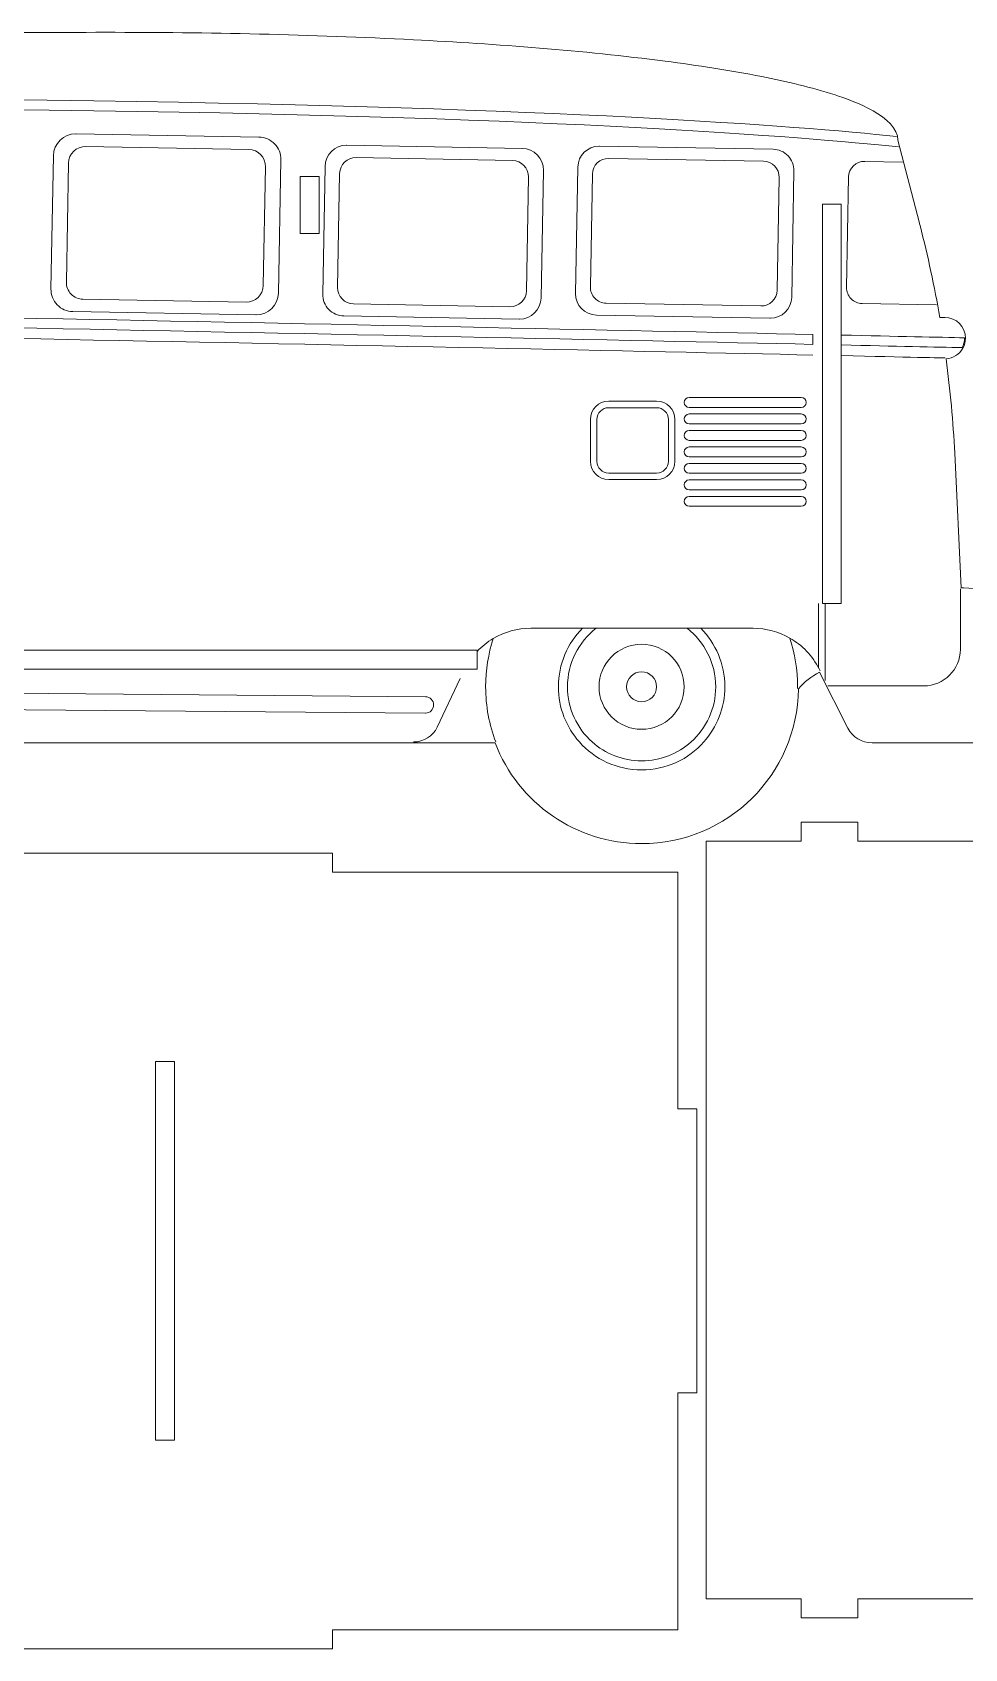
# Model space of a CAD drawing. Header units: millimetres. Extents: x -220 to 220, y -193 to 193.
# Drawn here: x -74.4 to 73.2, y -193.4 to 62.6 of the extents above; entities that cross this region are included whole.
import ezdxf

# ---------------------------------------------------------------- set-up
doc = ezdxf.new("R2010")
doc.units = ezdxf.units.MM
doc.header["$MEASUREMENT"] = 0
doc.layers.add('Camada 1', color=7, linetype='Continuous')

msp = doc.modelspace()

# ---------------------------------------------------------------- linework, layer by layer
at = {"layer": 'Camada 1', "color": 250, "lineweight": 20}
for points, knots in [([(50.2018, -38.6986), (48.9251, -39.3394), (47.7743, -40.246), (46.8574, -41.3408), (46.8574, -41.3408), (46.6843, -54.9259), (35.615, -65.8564), (22.0216, -65.8564), (22.0216, -65.8564), (11.7191, -65.8564), (2.4998, -59.4991), (-1.1775, -49.9123), (-1.1775, -49.9123), (-1.1775, -49.9123), (-126.0096, -49.9123), (-126.0096, -49.9123), (-126.0096, -49.9123), (-129.6868, -59.4992), (-138.906, -65.8564), (-149.2086, -65.8564), (-149.2086, -65.8564), (-159.5107, -65.8564), (-168.7294, -59.4986), (-172.4065, -49.9123), (-172.4065, -49.9123), (-172.4065, -49.9123), (-213.9852, -49.9123), (-213.9852, -49.9123), (-213.9852, -49.9123), (-217.0474, -49.9123), (-219.5304, -47.4299), (-219.5304, -44.3675), (-219.5304, -44.3675), (-219.5304, -44.3675), (-219.5304, -33.0569), (-219.5304, -33.0569), (-219.5304, -33.0569), (-219.5304, -29.0123), (-216.4033, -25.6658), (-212.3871, -25.3682), (-212.3871, -25.3682), (-212.0839, -23.2541), (-211.7412, -21.1456), (-211.3594, -19.0442), (-211.3594, -19.0442), (-211.6431, -17.9354), (-211.786, -16.7888), (-211.786, -15.6445), (-211.786, -15.6445), (-211.786, -12.8753), (-210.8488, -9.463), (-208.8373, -7.4531), (-208.8373, -7.4531), (-208.4364, -5.8748), (-208.0113, -4.3027), (-207.5656, -2.7364), (-207.5656, -2.7364), (-202.7917, 14.0426), (-195.4776, 30.0262), (-185.8954, 44.6047), (-185.8954, 44.6047), (-186.5274, 44.989), (-187.1751, 45.4607), (-187.6455, 46.0256), (-187.6455, 46.0256), (-188.0193, 46.4743), (-188.2941, 47.0026), (-188.2941, 47.5985), (-188.2941, 47.5985), (-188.2941, 51.9506), (-181.6593, 54.3151), (-178.3429, 55.3519), (-178.3429, 55.3519), (-174.5959, 56.5234), (-170.6403, 57.3158), (-166.771, 57.9598), (-166.771, 57.9598), (-161.7028, 58.8032), (-156.5755, 59.3993), (-151.4616, 59.885), (-151.4616, 59.885), (-138.2526, 61.1396), (-124.8876, 61.6955), (-111.6267, 62.0636), (-111.6267, 62.0636), (-95.3775, 62.5145), (-79.1091, 62.6264), (-62.8542, 62.6264), (-62.8542, 62.6264), (-46.596, 62.6264), (-30.3153, 62.2829), (-14.0779, 61.4435), (-14.0779, 61.4435), (-0.7995, 60.757), (12.5693, 59.7655), (25.7585, 58.0574), (25.7585, 58.0574), (30.8783, 57.3943), (36.0025, 56.6173), (41.0675, 55.6138), (41.0675, 55.6138), (44.9441, 54.8458), (48.8792, 53.9413), (52.6367, 52.7084), (52.6367, 52.7084), (55.4453, 51.7871), (62.5615, 49.3108), (62.5859, 45.5299), (62.5859, 45.5299), (62.5859, 45.5299), (66.0046, 32.4074), (66.0046, 32.4074), (66.0046, 32.4074), (66.0046, 32.4074), (66.0268, 32.3221), (66.0268, 32.3221), (66.0268, 32.3221), (66.0268, 32.3221), (66.1073, 32.0108), (66.1073, 32.0108), (66.1073, 32.0108), (67.346, 27.2099), (68.3825, 22.3571), (69.2191, 17.4701), (69.2191, 17.4701), (69.2191, 17.4701), (70.0057, 17.4701), (70.0057, 17.4701), (70.0057, 17.4701), (71.8181, 17.4701), (73.2878, 16.0003), (73.2878, 14.1878), (73.2878, 14.1878), (73.2878, 13.6379), (73.1513, 13.1006), (72.8878, 12.6181), (72.8878, 12.6181), (72.3464, 11.6272), (71.3386, 10.9859), (70.2169, 10.9141), (70.2169, 10.9141), (70.8784, 5.9509), (71.3359, 0.9605), (71.5798, -4.0406), (71.5798, -4.0406), (71.5798, -4.0406), (72.6184, -25.3373), (72.6184, -25.3373), (72.6184, -25.3373), (72.6184, -25.3373), (73.0502, -25.3373), (73.0502, -25.3373), (73.0502, -25.3373), (77.3134, -25.3373), (80.7697, -28.7938), (80.7697, -33.0569), (80.7697, -33.0569), (80.7697, -33.0569), (80.7697, -44.3675), (80.7697, -44.3675), (80.7697, -44.3675), (80.7697, -47.4299), (78.2869, -49.9123), (75.2245, -49.9123), (75.2245, -49.9123), (75.2245, -49.9123), (58.4983, -49.9123), (58.4983, -49.9123), (58.4983, -49.9123), (56.8832, -49.9123), (55.4059, -49.0036), (54.6778, -47.5619), (54.6778, -47.5619), (54.6778, -47.5619), (50.2018, -38.6986), (50.2018, -38.6986)], [0, 0, 0, 0, 0.02222222, 0.02222222, 0.02222222, 0.02222222, 0.04444444, 0.04444444, 0.04444444, 0.04444444, 0.06666667, 0.06666667, 0.06666667, 0.06666667, 0.08888889, 0.08888889, 0.08888889, 0.08888889, 0.11111111, 0.11111111, 0.11111111, 0.11111111, 0.13333333, 0.13333333, 0.13333333, 0.13333333, 0.15555556, 0.15555556, 0.15555556, 0.15555556, 0.17777778, 0.17777778, 0.17777778, 0.17777778, 0.2, 0.2, 0.2, 0.2, 0.22222222, 0.22222222, 0.22222222, 0.22222222, 0.24444444, 0.24444444, 0.24444444, 0.24444444, 0.26666667, 0.26666667, 0.26666667, 0.26666667, 0.28888889, 0.28888889, 0.28888889, 0.28888889, 0.31111111, 0.31111111, 0.31111111, 0.31111111, 0.33333333, 0.33333333, 0.33333333, 0.33333333, 0.35555556, 0.35555556, 0.35555556, 0.35555556, 0.37777778, 0.37777778, 0.37777778, 0.37777778, 0.4, 0.4, 0.4, 0.4, 0.42222222, 0.42222222, 0.42222222, 0.42222222, 0.44444444, 0.44444444, 0.44444444, 0.44444444, 0.46666667, 0.46666667, 0.46666667, 0.46666667, 0.48888889, 0.48888889, 0.48888889, 0.48888889, 0.51111111, 0.51111111, 0.51111111, 0.51111111, 0.53333333, 0.53333333, 0.53333333, 0.53333333, 0.55555556, 0.55555556, 0.55555556, 0.55555556, 0.57777778, 0.57777778, 0.57777778, 0.57777778, 0.6, 0.6, 0.6, 0.6, 0.62222222, 0.62222222, 0.62222222, 0.62222222, 0.64444444, 0.64444444, 0.64444444, 0.64444444, 0.66666667, 0.66666667, 0.66666667, 0.66666667, 0.68888889, 0.68888889, 0.68888889, 0.68888889, 0.71111111, 0.71111111, 0.71111111, 0.71111111, 0.73333333, 0.73333333, 0.73333333, 0.73333333, 0.75555556, 0.75555556, 0.75555556, 0.75555556, 0.77777778, 0.77777778, 0.77777778, 0.77777778, 0.8, 0.8, 0.8, 0.8, 0.82222222, 0.82222222, 0.82222222, 0.82222222, 0.84444444, 0.84444444, 0.84444444, 0.84444444, 0.86666667, 0.86666667, 0.86666667, 0.86666667, 0.88888889, 0.88888889, 0.88888889, 0.88888889, 0.91111111, 0.91111111, 0.91111111, 0.91111111, 0.93333333, 0.93333333, 0.93333333, 0.93333333, 0.95555556, 0.95555556, 0.95555556, 0.95555556, 1, 1, 1, 1]), ([(-29.0484, 30.7759), (-29.0484, 30.7759), (-29.0484, 39.7759), (-29.0484, 39.7759), (-29.0484, 39.7759), (-29.0484, 39.7759), (-32.0484, 39.7759), (-32.0484, 39.7759), (-32.0484, 39.7759), (-32.0484, 39.7759), (-32.0484, 30.7759), (-32.0484, 30.7759), (-32.0484, 30.7759), (-32.0484, 30.7759), (-29.0484, 30.7759), (-29.0484, 30.7759)], [0, 0, 0, 0, 0.2, 0.2, 0.2, 0.2, 0.4, 0.4, 0.4, 0.4, 0.6, 0.6, 0.6, 0.6, 1, 1, 1, 1]), ([(50.6293, 35.4016), (50.6293, 35.4016), (50.6293, -27.8398), (50.6293, -27.8398), (50.6293, -27.8398), (50.6293, -27.8398), (53.6293, -27.8398), (53.6293, -27.8398), (53.6293, -27.8398), (53.6293, -27.8398), (53.6293, 35.4016), (53.6293, 35.4016), (53.6293, 35.4016), (53.6293, 35.4016), (50.6293, 35.4016), (50.6293, 35.4016)], [0, 0, 0, 0, 0.2, 0.2, 0.2, 0.2, 0.4, 0.4, 0.4, 0.4, 0.6, 0.6, 0.6, 0.6, 1, 1, 1, 1]), ([(-4.012, -38.2241), (-4.012, -38.2241), (-4.012, -35.2241), (-4.012, -35.2241), (-4.012, -35.2241), (-4.012, -35.2241), (-139.0122, -35.2241), (-139.0122, -35.2241), (-139.0122, -35.2241), (-139.0122, -35.2241), (-139.0122, -38.2241), (-139.0122, -38.2241), (-139.0122, -38.2241), (-139.0122, -38.2241), (-4.012, -38.2241), (-4.012, -38.2241)], [0, 0, 0, 0, 0.2, 0.2, 0.2, 0.2, 0.4, 0.4, 0.4, 0.4, 0.6, 0.6, 0.6, 0.6, 1, 1, 1, 1]), ([(122.2525, -65.4627), (122.2525, -65.4627), (56.2525, -65.4627), (56.2525, -65.4627), (56.2525, -65.4627), (56.2525, -65.4627), (56.2525, -62.4627), (56.2525, -62.4627), (56.2525, -62.4627), (56.2525, -62.4627), (47.2525, -62.4627), (47.2525, -62.4627), (47.2525, -62.4627), (47.2525, -62.4627), (47.2525, -65.4627), (47.2525, -65.4627), (47.2525, -65.4627), (47.2525, -65.4627), (32.2525, -65.4627), (32.2525, -65.4627), (32.2525, -65.4627), (32.2525, -65.4627), (32.2525, -185.4627), (32.2525, -185.4627), (32.2525, -185.4627), (32.2525, -185.4627), (47.2525, -185.4627), (47.2525, -185.4627), (47.2525, -185.4627), (47.2525, -185.4627), (47.2525, -188.4627), (47.2525, -188.4627), (47.2525, -188.4627), (47.2525, -188.4627), (56.2525, -188.4627), (56.2525, -188.4627), (56.2525, -188.4627), (56.2525, -188.4627), (56.2525, -185.4627), (56.2525, -185.4627), (56.2525, -185.4627), (56.2525, -185.4627), (122.2525, -185.4627), (122.2525, -185.4627), (122.2525, -185.4627), (122.2525, -185.4627), (122.2525, -155.4627), (122.2525, -155.4627), (122.2525, -155.4627), (122.2525, -155.4627), (125.2525, -155.4628), (125.2525, -155.4628), (125.2525, -155.4628), (125.2525, -155.4628), (125.2525, -95.4628), (125.2525, -95.4628), (125.2525, -95.4628), (125.2525, -95.4628), (122.2525, -95.4627), (122.2525, -95.4627), (122.2525, -95.4627), (122.2525, -95.4627), (122.2525, -65.4627), (122.2525, -65.4627)], [0, 0, 0, 0, 0.05882353, 0.05882353, 0.05882353, 0.05882353, 0.11764706, 0.11764706, 0.11764706, 0.11764706, 0.17647059, 0.17647059, 0.17647059, 0.17647059, 0.23529412, 0.23529412, 0.23529412, 0.23529412, 0.29411765, 0.29411765, 0.29411765, 0.29411765, 0.35294118, 0.35294118, 0.35294118, 0.35294118, 0.41176471, 0.41176471, 0.41176471, 0.41176471, 0.47058824, 0.47058824, 0.47058824, 0.47058824, 0.52941176, 0.52941176, 0.52941176, 0.52941176, 0.58823529, 0.58823529, 0.58823529, 0.58823529, 0.64705882, 0.64705882, 0.64705882, 0.64705882, 0.70588235, 0.70588235, 0.70588235, 0.70588235, 0.76470588, 0.76470588, 0.76470588, 0.76470588, 0.82352941, 0.82352941, 0.82352941, 0.82352941, 0.88235294, 0.88235294, 0.88235294, 0.88235294, 1, 1, 1, 1]), ([(-26.8889, -67.3564), (-26.8889, -67.3564), (-161.889, -67.3565), (-161.889, -67.3565), (-161.889, -67.3565), (-161.889, -67.3565), (-161.889, -70.3565), (-161.889, -70.3565), (-161.889, -70.3565), (-161.889, -70.3565), (-216.5304, -70.3565), (-216.5304, -70.3565), (-216.5304, -70.3565), (-216.5304, -70.3565), (-216.5304, -107.8565), (-216.5304, -107.8565), (-216.5304, -107.8565), (-216.5304, -107.8565), (-219.5304, -107.8565), (-219.5304, -107.8565), (-219.5304, -107.8565), (-219.5304, -107.8565), (-219.5304, -152.8565), (-219.5304, -152.8565), (-219.5304, -152.8565), (-219.5304, -152.8565), (-216.5304, -152.8565), (-216.5304, -152.8565), (-216.5304, -152.8565), (-216.5304, -152.8565), (-216.5304, -190.3565), (-216.5304, -190.3565), (-216.5304, -190.3565), (-216.5304, -190.3565), (-161.889, -190.3565), (-161.889, -190.3565), (-161.889, -190.3565), (-161.889, -190.3565), (-161.889, -193.3565), (-161.889, -193.3565), (-161.889, -193.3565), (-161.889, -193.3565), (-26.8889, -193.3564), (-26.8889, -193.3564), (-26.8889, -193.3564), (-26.8889, -193.3564), (-26.8889, -190.3564), (-26.8889, -190.3564), (-26.8889, -190.3564), (-26.8889, -190.3564), (27.7525, -190.3564), (27.7525, -190.3564), (27.7525, -190.3564), (27.7525, -190.3564), (27.7525, -152.8564), (27.7525, -152.8564), (27.7525, -152.8564), (27.7525, -152.8564), (30.7525, -152.8564), (30.7525, -152.8564), (30.7525, -152.8564), (30.7525, -152.8564), (30.7525, -107.8564), (30.7525, -107.8564), (30.7525, -107.8564), (30.7525, -107.8564), (27.7525, -107.8564), (27.7525, -107.8564), (27.7525, -107.8564), (27.7525, -107.8564), (27.7525, -70.3564), (27.7525, -70.3564), (27.7525, -70.3564), (27.7525, -70.3564), (-26.8889, -70.3564), (-26.8889, -70.3564), (-26.8889, -70.3564), (-26.8889, -70.3564), (-26.8889, -67.3564), (-26.8889, -67.3564)], [0, 0, 0, 0, 0.04761905, 0.04761905, 0.04761905, 0.04761905, 0.0952381, 0.0952381, 0.0952381, 0.0952381, 0.14285714, 0.14285714, 0.14285714, 0.14285714, 0.19047619, 0.19047619, 0.19047619, 0.19047619, 0.23809524, 0.23809524, 0.23809524, 0.23809524, 0.28571429, 0.28571429, 0.28571429, 0.28571429, 0.33333333, 0.33333333, 0.33333333, 0.33333333, 0.38095238, 0.38095238, 0.38095238, 0.38095238, 0.42857143, 0.42857143, 0.42857143, 0.42857143, 0.47619048, 0.47619048, 0.47619048, 0.47619048, 0.52380952, 0.52380952, 0.52380952, 0.52380952, 0.57142857, 0.57142857, 0.57142857, 0.57142857, 0.61904762, 0.61904762, 0.61904762, 0.61904762, 0.66666667, 0.66666667, 0.66666667, 0.66666667, 0.71428571, 0.71428571, 0.71428571, 0.71428571, 0.76190476, 0.76190476, 0.76190476, 0.76190476, 0.80952381, 0.80952381, 0.80952381, 0.80952381, 0.85714286, 0.85714286, 0.85714286, 0.85714286, 0.9047619, 0.9047619, 0.9047619, 0.9047619, 1, 1, 1, 1]), ([(-54.9251, -160.3564), (-54.9251, -160.3564), (-54.9251, -100.3564), (-54.9251, -100.3564), (-54.9251, -100.3564), (-54.9251, -100.3564), (-51.9251, -100.3564), (-51.9251, -100.3564), (-51.9251, -100.3564), (-51.9251, -100.3564), (-51.9251, -160.3564), (-51.9251, -160.3564), (-51.9251, -160.3564), (-51.9251, -160.3564), (-54.9251, -160.3564), (-54.9251, -160.3564)], [0, 0, 0, 0, 0.2, 0.2, 0.2, 0.2, 0.4, 0.4, 0.4, 0.4, 0.6, 0.6, 0.6, 0.6, 1, 1, 1, 1])]:
    msp.add_open_spline(points, degree=3, knots=knots, dxfattribs=at)
at = {"layer": 'Camada 1', "color": 242, "lineweight": 9}
for points, knots in [([(62.3662, 46.1447), (46.406, 47.8126), (8.822, 50.6857), (-64.6696, 51.7747), (-64.6696, 51.7747), (-145.0312, 52.9631), (-176.736, 48.442), (-187.5303, 46.1215)], [0, 0, 0, 0, 0.33333333, 0.33333333, 0.33333333, 0.33333333, 1, 1, 1, 1]), ([(-185.9287, 44.8073), (-174.0825, 47.1284), (-141.5584, 51.3496), (-64.693, 50.2085), (-64.693, 50.2085), (9.5899, 49.1083), (47.1214, 46.1215), (62.7065, 44.4713)], [0, 0, 0, 0, 0.33333333, 0.33333333, 0.33333333, 0.33333333, 1, 1, 1, 1]), ([(-38.9986, 17.8655), (-38.9986, 17.8655), (-39.064, 17.866), (-39.064, 17.866), (-39.064, 17.866), (-39.064, 17.866), (-68.0154, 18.3932), (-68.0154, 18.3932), (-68.0154, 18.3932), (-68.9584, 18.4106), (-69.8389, 18.7939), (-70.4941, 19.4729), (-70.4941, 19.4729), (-71.1487, 20.152), (-71.4999, 21.0457), (-71.4832, 21.9893), (-71.4832, 21.9893), (-71.4832, 21.9893), (-71.0988, 43.0871), (-71.0988, 43.0871), (-71.0988, 43.0871), (-71.064, 44.9989), (-69.4801, 46.555), (-67.5684, 46.555), (-67.5684, 46.555), (-67.5684, 46.555), (-67.5031, 46.5544), (-67.5031, 46.5544), (-67.5031, 46.5544), (-67.5031, 46.5544), (-38.5516, 46.0273), (-38.5516, 46.0273), (-38.5516, 46.0273), (-37.6086, 46.0099), (-36.7281, 45.6265), (-36.073, 44.9474), (-36.073, 44.9474), (-35.4184, 44.2684), (-35.0671, 43.3747), (-35.0841, 42.431), (-35.0841, 42.431), (-35.0841, 42.431), (-35.4684, 21.3332), (-35.4684, 21.3332), (-35.4684, 21.3332), (-35.503, 19.4215), (-37.0869, 17.8655), (-38.9986, 17.8655)], [0, 0, 0, 0, 0.07692308, 0.07692308, 0.07692308, 0.07692308, 0.15384615, 0.15384615, 0.15384615, 0.15384615, 0.23076923, 0.23076923, 0.23076923, 0.23076923, 0.30769231, 0.30769231, 0.30769231, 0.30769231, 0.38461538, 0.38461538, 0.38461538, 0.38461538, 0.46153846, 0.46153846, 0.46153846, 0.46153846, 0.53846154, 0.53846154, 0.53846154, 0.53846154, 0.61538462, 0.61538462, 0.61538462, 0.61538462, 0.69230769, 0.69230769, 0.69230769, 0.69230769, 0.76923077, 0.76923077, 0.76923077, 0.76923077, 0.84615385, 0.84615385, 0.84615385, 0.84615385, 1, 1, 1, 1]), ([(-37.8669, 22.5227), (-37.894, 21.0406), (-39.1171, 19.8614), (-40.599, 19.8884), (-40.599, 19.8884), (-40.599, 19.8884), (-66.4086, 20.3576), (-66.4086, 20.3576), (-66.4086, 20.3576), (-67.1203, 20.3707), (-67.7971, 20.6654), (-68.2912, 21.1777), (-68.2912, 21.1777), (-68.7858, 21.6901), (-69.0561, 22.3778), (-69.0427, 23.0896), (-69.0427, 23.0896), (-69.0427, 23.0896), (-68.7006, 41.8979), (-68.7006, 41.8979), (-68.7006, 41.8979), (-68.6734, 43.3798), (-67.4506, 44.5589), (-65.9686, 44.5319), (-65.9686, 44.5319), (-65.9686, 44.5319), (-40.159, 44.0626), (-40.159, 44.0626), (-40.159, 44.0626), (-38.6772, 44.0354), (-37.4979, 42.8123), (-37.525, 41.3303), (-37.525, 41.3303), (-37.525, 41.3303), (-37.8669, 22.5227), (-37.8669, 22.5227)], [0, 0, 0, 0, 0.1, 0.1, 0.1, 0.1, 0.2, 0.2, 0.2, 0.2, 0.3, 0.3, 0.3, 0.3, 0.4, 0.4, 0.4, 0.4, 0.5, 0.5, 0.5, 0.5, 0.6, 0.6, 0.6, 0.6, 0.7, 0.7, 0.7, 0.7, 0.8, 0.8, 0.8, 0.8, 1, 1, 1, 1]), ([(2.6963, 17.1988), (2.6963, 17.1988), (2.633, 17.1992), (2.633, 17.1992), (2.633, 17.1992), (2.633, 17.1992), (-25.1214, 17.704), (-25.1214, 17.704), (-25.1214, 17.704), (-26.0313, 17.7202), (-26.8807, 18.0904), (-27.5124, 18.7459), (-27.5124, 18.7459), (-28.1347, 19.3913), (-28.4824, 20.2759), (-28.4667, 21.1732), (-28.4667, 21.1732), (-28.4667, 21.1732), (-28.0986, 41.3998), (-28.0986, 41.3998), (-28.0986, 41.3998), (-28.065, 43.2442), (-26.5371, 44.7451), (-24.6925, 44.7451), (-24.6925, 44.7451), (-24.6925, 44.7451), (-24.6294, 44.7446), (-24.6294, 44.7446), (-24.6294, 44.7446), (-24.6294, 44.7446), (3.1256, 44.2394), (3.1256, 44.2394), (3.1256, 44.2394), (5.0042, 44.2052), (6.5045, 42.6487), (6.4703, 40.7701), (6.4703, 40.7701), (6.4703, 40.7701), (6.1024, 20.5441), (6.1024, 20.5441), (6.1024, 20.5441), (6.0686, 18.6995), (4.5409, 17.1988), (2.6963, 17.1988)], [0, 0, 0, 0, 0.08333333, 0.08333333, 0.08333333, 0.08333333, 0.16666667, 0.16666667, 0.16666667, 0.16666667, 0.25, 0.25, 0.25, 0.25, 0.33333333, 0.33333333, 0.33333333, 0.33333333, 0.41666667, 0.41666667, 0.41666667, 0.41666667, 0.5, 0.5, 0.5, 0.5, 0.58333333, 0.58333333, 0.58333333, 0.58333333, 0.66666667, 0.66666667, 0.66666667, 0.66666667, 0.75, 0.75, 0.75, 0.75, 0.83333333, 0.83333333, 0.83333333, 0.83333333, 1, 1, 1, 1]), ([(42.3995, 17.3393), (42.3995, 17.3393), (42.3373, 17.3399), (42.3373, 17.3399), (42.3373, 17.3399), (42.3373, 17.3399), (14.8765, 17.8396), (14.8765, 17.8396), (14.8765, 17.8396), (13.0153, 17.8733), (11.5282, 19.4153), (11.5619, 21.2777), (11.5619, 21.2777), (11.5619, 21.2777), (11.9258, 41.2891), (11.9258, 41.2891), (11.9258, 41.2891), (11.959, 43.1173), (13.4731, 44.6042), (15.3019, 44.6042), (15.3019, 44.6042), (15.3019, 44.6042), (15.364, 44.6038), (15.364, 44.6038), (15.364, 44.6038), (15.364, 44.6038), (42.8246, 44.1047), (42.8246, 44.1047), (42.8246, 44.1047), (43.7264, 44.0884), (44.5682, 43.7219), (45.1943, 43.0724), (45.1943, 43.0724), (45.8204, 42.4225), (46.1561, 41.5679), (46.1399, 40.6661), (46.1399, 40.6661), (46.1399, 40.6661), (45.7754, 20.6546), (45.7754, 20.6546), (45.7754, 20.6546), (45.7423, 18.8266), (44.2282, 17.3393), (42.3995, 17.3393)], [0, 0, 0, 0, 0.08333333, 0.08333333, 0.08333333, 0.08333333, 0.16666667, 0.16666667, 0.16666667, 0.16666667, 0.25, 0.25, 0.25, 0.25, 0.33333333, 0.33333333, 0.33333333, 0.33333333, 0.41666667, 0.41666667, 0.41666667, 0.41666667, 0.5, 0.5, 0.5, 0.5, 0.58333333, 0.58333333, 0.58333333, 0.58333333, 0.66666667, 0.66666667, 0.66666667, 0.66666667, 0.75, 0.75, 0.75, 0.75, 0.83333333, 0.83333333, 0.83333333, 0.83333333, 1, 1, 1, 1]), ([(3.7811, 21.6845), (3.7552, 20.2642), (2.5826, 19.1335), (1.1623, 19.1594), (1.1623, 19.1594), (1.1623, 19.1594), (-23.5806, 19.6091), (-23.5806, 19.6091), (-23.5806, 19.6091), (-25.0009, 19.6351), (-26.1318, 20.8078), (-26.1058, 22.228), (-26.1058, 22.228), (-26.1058, 22.228), (-25.7779, 40.2589), (-25.7779, 40.2589), (-25.7779, 40.2589), (-25.752, 41.6791), (-24.5793, 42.8099), (-23.1591, 42.7838), (-23.1591, 42.7838), (-23.1591, 42.7838), (1.5839, 42.3337), (1.5839, 42.3337), (1.5839, 42.3337), (3.0043, 42.3076), (4.135, 41.1352), (4.1089, 39.7148), (4.1089, 39.7148), (4.1089, 39.7148), (3.7811, 21.6845), (3.7811, 21.6845)], [0, 0, 0, 0, 0.11111111, 0.11111111, 0.11111111, 0.11111111, 0.22222222, 0.22222222, 0.22222222, 0.22222222, 0.33333333, 0.33333333, 0.33333333, 0.33333333, 0.44444444, 0.44444444, 0.44444444, 0.44444444, 0.55555556, 0.55555556, 0.55555556, 0.55555556, 0.66666667, 0.66666667, 0.66666667, 0.66666667, 0.77777778, 0.77777778, 0.77777778, 0.77777778, 1, 1, 1, 1]), ([(43.4737, 21.7834), (43.4482, 20.3779), (42.2878, 19.2593), (40.8823, 19.2848), (40.8823, 19.2848), (40.8823, 19.2848), (16.402, 19.7299), (16.402, 19.7299), (16.402, 19.7299), (15.727, 19.7422), (15.0847, 20.0221), (14.6161, 20.5084), (14.6161, 20.5084), (14.1476, 20.9942), (13.8911, 21.6463), (13.9034, 22.3213), (13.9034, 22.3213), (13.9034, 22.3213), (14.228, 40.1609), (14.228, 40.1609), (14.228, 40.1609), (14.2535, 41.5664), (15.4141, 42.685), (16.8196, 42.6595), (16.8196, 42.6595), (16.8196, 42.6595), (41.2993, 42.2138), (41.2993, 42.2138), (41.2993, 42.2138), (42.7048, 42.1883), (43.8235, 41.0281), (43.798, 39.6226), (43.798, 39.6226), (43.798, 39.6226), (43.4737, 21.7834), (43.4737, 21.7834)], [0, 0, 0, 0, 0.1, 0.1, 0.1, 0.1, 0.2, 0.2, 0.2, 0.2, 0.3, 0.3, 0.3, 0.3, 0.4, 0.4, 0.4, 0.4, 0.5, 0.5, 0.5, 0.5, 0.6, 0.6, 0.6, 0.6, 0.7, 0.7, 0.7, 0.7, 0.8, 0.8, 0.8, 0.8, 1, 1, 1, 1]), ([(63.3296, 42.0803), (63.3296, 42.0803), (57.3337, 42.1894), (57.3337, 42.1894), (57.3337, 42.1894), (55.9532, 42.2144), (54.8138, 41.1158), (54.7888, 39.7352), (54.7888, 39.7352), (54.7888, 39.7352), (54.4697, 22.2131), (54.4697, 22.2131), (54.4697, 22.2131), (54.458, 21.5504), (54.7093, 20.9096), (55.1696, 20.4325), (55.1696, 20.4325), (55.63, 19.9552), (56.2612, 19.6804), (56.9239, 19.6681), (56.9239, 19.6681), (56.9239, 19.6681), (68.7056, 19.4542), (68.7056, 19.4542)], [0, 0, 0, 0, 0.14285714, 0.14285714, 0.14285714, 0.14285714, 0.28571429, 0.28571429, 0.28571429, 0.28571429, 0.42857143, 0.42857143, 0.42857143, 0.42857143, 0.57142857, 0.57142857, 0.57142857, 0.57142857, 0.71428571, 0.71428571, 0.71428571, 0.71428571, 1, 1, 1, 1]), ([(-204.5041, 6.4703), (-204.9141, 5.2886), (-205.3075, 4.1008), (-205.6909, 2.9099), (-205.6909, 2.9099), (-199.3359, 10.0793), (-189.8667, 17.3456), (-174.6754, 17.3456), (-174.6754, 17.3456), (-144.834, 17.3456), (-9.9513, 14.4902), (49.1293, 13.2073), (49.1293, 13.2073), (49.1293, 13.2073), (49.1293, 14.7739), (49.1293, 14.7739), (49.1293, 14.7739), (-9.9735, 16.057), (-144.8259, 18.9116), (-174.6754, 18.9116), (-174.6754, 18.9116), (-188.7186, 18.9116), (-198.0108, 12.98), (-204.5041, 6.4703)], [0, 0, 0, 0, 0.14285714, 0.14285714, 0.14285714, 0.14285714, 0.28571429, 0.28571429, 0.28571429, 0.28571429, 0.42857143, 0.42857143, 0.42857143, 0.42857143, 0.57142857, 0.57142857, 0.57142857, 0.57142857, 0.71428571, 0.71428571, 0.71428571, 0.71428571, 1, 1, 1, 1]), ([(53.6293, 13.1095), (62.1704, 12.9235), (68.7856, 12.7777), (72.7559, 12.6899), (72.7559, 12.6899), (72.9991, 13.1351), (73.1377, 13.6448), (73.1377, 14.1878), (73.1377, 14.1878), (73.1377, 14.2082), (73.1353, 14.228), (73.1348, 14.2484), (73.1348, 14.2484), (69.2033, 14.3353), (62.4407, 14.4842), (53.6293, 14.6761), (53.6293, 14.6761), (53.6293, 14.6761), (53.6293, 13.1095), (53.6293, 13.1095)], [0, 0, 0, 0, 0.16666667, 0.16666667, 0.16666667, 0.16666667, 0.33333333, 0.33333333, 0.33333333, 0.33333333, 0.5, 0.5, 0.5, 0.5, 0.66666667, 0.66666667, 0.66666667, 0.66666667, 1, 1, 1, 1]), ([(24.3992, -8.2168), (24.3992, -8.2168), (16.8058, -8.2168), (16.8058, -8.2168), (16.8058, -8.2168), (15.205, -8.2168), (13.9028, -6.9146), (13.9028, -5.3138), (13.9028, -5.3138), (13.9028, -5.3138), (13.9028, 1.3228), (13.9028, 1.3228), (13.9028, 1.3228), (13.9028, 2.9236), (15.205, 4.2256), (16.8058, 4.2256), (16.8058, 4.2256), (16.8058, 4.2256), (24.3992, 4.2256), (24.3992, 4.2256), (24.3992, 4.2256), (26, 4.2256), (27.3022, 2.9236), (27.3022, 1.3228), (27.3022, 1.3228), (27.3022, 1.3228), (27.3022, -5.3138), (27.3022, -5.3138), (27.3022, -5.3138), (27.3022, -6.9146), (26, -8.2168), (24.3992, -8.2168)], [0, 0, 0, 0, 0.11111111, 0.11111111, 0.11111111, 0.11111111, 0.22222222, 0.22222222, 0.22222222, 0.22222222, 0.33333333, 0.33333333, 0.33333333, 0.33333333, 0.44444444, 0.44444444, 0.44444444, 0.44444444, 0.55555556, 0.55555556, 0.55555556, 0.55555556, 0.66666667, 0.66666667, 0.66666667, 0.66666667, 0.77777778, 0.77777778, 0.77777778, 0.77777778, 1, 1, 1, 1]), ([(16.8058, 3.1816), (16.8058, 3.1816), (16.8058, 3.1816), (16.8058, 3.1816), (16.8058, 3.1816), (15.781, 3.1816), (14.947, 2.3474), (14.947, 1.3228), (14.947, 1.3228), (14.947, 1.3228), (14.947, -5.3138), (14.947, -5.3138), (14.947, -5.3138), (14.947, -6.3385), (15.781, -7.1726), (16.8058, -7.1726), (16.8058, -7.1726), (16.8058, -7.1726), (24.3992, -7.1726), (24.3992, -7.1726), (24.3992, -7.1726), (25.424, -7.1726), (26.258, -6.3385), (26.258, -5.3138), (26.258, -5.3138), (26.258, -5.3138), (26.258, 1.3228), (26.258, 1.3228), (26.258, 1.3228), (26.258, 2.3474), (25.424, 3.1816), (24.3992, 3.1816), (24.3992, 3.1816), (24.3992, 3.1816), (16.8058, 3.1816), (16.8058, 3.1816)], [0, 0, 0, 0, 0.1, 0.1, 0.1, 0.1, 0.2, 0.2, 0.2, 0.2, 0.3, 0.3, 0.3, 0.3, 0.4, 0.4, 0.4, 0.4, 0.5, 0.5, 0.5, 0.5, 0.6, 0.6, 0.6, 0.6, 0.7, 0.7, 0.7, 0.7, 0.8, 0.8, 0.8, 0.8, 1, 1, 1, 1]), ([(47.2967, 3.2249), (47.2967, 3.2249), (29.5474, 3.2249), (29.5474, 3.2249), (29.5474, 3.2249), (29.1151, 3.2249), (28.7642, 3.5756), (28.7642, 4.0079), (28.7642, 4.0079), (28.7642, 4.4404), (29.1151, 4.7911), (29.5474, 4.7911), (29.5474, 4.7911), (29.5474, 4.7911), (47.2967, 4.7911), (47.2967, 4.7911), (47.2967, 4.7911), (47.729, 4.7911), (48.0797, 4.4404), (48.0797, 4.0079), (48.0797, 4.0079), (48.0797, 3.5756), (47.729, 3.2249), (47.2967, 3.2249)], [0, 0, 0, 0, 0.14285714, 0.14285714, 0.14285714, 0.14285714, 0.28571429, 0.28571429, 0.28571429, 0.28571429, 0.42857143, 0.42857143, 0.42857143, 0.42857143, 0.57142857, 0.57142857, 0.57142857, 0.57142857, 0.71428571, 0.71428571, 0.71428571, 0.71428571, 1, 1, 1, 1]), ([(47.2967, 0.6148), (47.2967, 0.6148), (29.5474, 0.6148), (29.5474, 0.6148), (29.5474, 0.6148), (29.1151, 0.6148), (28.7642, 0.9655), (28.7642, 1.3978), (28.7642, 1.3978), (28.7642, 1.8301), (29.1151, 2.1808), (29.5474, 2.1808), (29.5474, 2.1808), (29.5474, 2.1808), (47.2967, 2.1808), (47.2967, 2.1808), (47.2967, 2.1808), (47.729, 2.1808), (48.0797, 1.8301), (48.0797, 1.3978), (48.0797, 1.3978), (48.0797, 0.9655), (47.729, 0.6148), (47.2967, 0.6148)], [0, 0, 0, 0, 0.14285714, 0.14285714, 0.14285714, 0.14285714, 0.28571429, 0.28571429, 0.28571429, 0.28571429, 0.42857143, 0.42857143, 0.42857143, 0.42857143, 0.57142857, 0.57142857, 0.57142857, 0.57142857, 0.71428571, 0.71428571, 0.71428571, 0.71428571, 1, 1, 1, 1]), ([(47.2967, -1.9955), (47.2967, -1.9955), (29.5474, -1.9955), (29.5474, -1.9955), (29.5474, -1.9955), (29.1151, -1.9955), (28.7642, -1.6448), (28.7642, -1.2125), (28.7642, -1.2125), (28.7642, -0.7801), (29.1151, -0.4294), (29.5474, -0.4294), (29.5474, -0.4294), (29.5474, -0.4294), (47.2967, -0.4294), (47.2967, -0.4294), (47.2967, -0.4294), (47.729, -0.4294), (48.0797, -0.7801), (48.0797, -1.2125), (48.0797, -1.2125), (48.0797, -1.6448), (47.729, -1.9955), (47.2967, -1.9955)], [0, 0, 0, 0, 0.14285714, 0.14285714, 0.14285714, 0.14285714, 0.28571429, 0.28571429, 0.28571429, 0.28571429, 0.42857143, 0.42857143, 0.42857143, 0.42857143, 0.57142857, 0.57142857, 0.57142857, 0.57142857, 0.71428571, 0.71428571, 0.71428571, 0.71428571, 1, 1, 1, 1]), ([(47.2967, -4.6057), (47.2967, -4.6057), (29.5474, -4.6057), (29.5474, -4.6057), (29.5474, -4.6057), (29.1151, -4.6057), (28.7642, -4.255), (28.7642, -3.8225), (28.7642, -3.8225), (28.7642, -3.3904), (29.1151, -3.0397), (29.5474, -3.0397), (29.5474, -3.0397), (29.5474, -3.0397), (47.2967, -3.0397), (47.2967, -3.0397), (47.2967, -3.0397), (47.729, -3.0397), (48.0797, -3.3904), (48.0797, -3.8225), (48.0797, -3.8225), (48.0797, -4.255), (47.729, -4.6057), (47.2967, -4.6057)], [0, 0, 0, 0, 0.14285714, 0.14285714, 0.14285714, 0.14285714, 0.28571429, 0.28571429, 0.28571429, 0.28571429, 0.42857143, 0.42857143, 0.42857143, 0.42857143, 0.57142857, 0.57142857, 0.57142857, 0.57142857, 0.71428571, 0.71428571, 0.71428571, 0.71428571, 1, 1, 1, 1]), ([(47.2967, -7.216), (47.2967, -7.216), (29.5474, -7.216), (29.5474, -7.216), (29.5474, -7.216), (29.1151, -7.216), (28.7642, -6.8651), (28.7642, -6.4328), (28.7642, -6.4328), (28.7642, -6.0005), (29.1151, -5.6498), (29.5474, -5.6498), (29.5474, -5.6498), (29.5474, -5.6498), (47.2967, -5.6498), (47.2967, -5.6498), (47.2967, -5.6498), (47.729, -5.6498), (48.0797, -6.0005), (48.0797, -6.4328), (48.0797, -6.4328), (48.0797, -6.8651), (47.729, -7.216), (47.2967, -7.216)], [0, 0, 0, 0, 0.14285714, 0.14285714, 0.14285714, 0.14285714, 0.28571429, 0.28571429, 0.28571429, 0.28571429, 0.42857143, 0.42857143, 0.42857143, 0.42857143, 0.57142857, 0.57142857, 0.57142857, 0.57142857, 0.71428571, 0.71428571, 0.71428571, 0.71428571, 1, 1, 1, 1]), ([(47.2967, -9.8261), (47.2967, -9.8261), (29.5474, -9.8261), (29.5474, -9.8261), (29.5474, -9.8261), (29.1151, -9.8261), (28.7642, -9.4754), (28.7642, -9.043), (28.7642, -9.043), (28.7642, -8.6108), (29.1151, -8.2601), (29.5474, -8.2601), (29.5474, -8.2601), (29.5474, -8.2601), (47.2967, -8.2601), (47.2967, -8.2601), (47.2967, -8.2601), (47.729, -8.2601), (48.0797, -8.6108), (48.0797, -9.043), (48.0797, -9.043), (48.0797, -9.4754), (47.729, -9.8261), (47.2967, -9.8261)], [0, 0, 0, 0, 0.14285714, 0.14285714, 0.14285714, 0.14285714, 0.28571429, 0.28571429, 0.28571429, 0.28571429, 0.42857143, 0.42857143, 0.42857143, 0.42857143, 0.57142857, 0.57142857, 0.57142857, 0.57142857, 0.71428571, 0.71428571, 0.71428571, 0.71428571, 1, 1, 1, 1]), ([(47.2967, -12.4364), (47.2967, -12.4364), (29.5474, -12.4364), (29.5474, -12.4364), (29.5474, -12.4364), (29.1151, -12.4364), (28.7642, -12.0856), (28.7642, -11.6533), (28.7642, -11.6533), (28.7642, -11.221), (29.1151, -10.8701), (29.5474, -10.8701), (29.5474, -10.8701), (29.5474, -10.8701), (47.2967, -10.8701), (47.2967, -10.8701), (47.2967, -10.8701), (47.729, -10.8701), (48.0797, -11.221), (48.0797, -11.6533), (48.0797, -11.6533), (48.0797, -12.0856), (47.729, -12.4364), (47.2967, -12.4364)], [0, 0, 0, 0, 0.14285714, 0.14285714, 0.14285714, 0.14285714, 0.28571429, 0.28571429, 0.28571429, 0.28571429, 0.42857143, 0.42857143, 0.42857143, 0.42857143, 0.57142857, 0.57142857, 0.57142857, 0.57142857, 0.71428571, 0.71428571, 0.71428571, 0.71428571, 1, 1, 1, 1]), ([(-12.1906, -45.1985), (-12.1998, -45.1985), (-12.2089, -45.1985), (-12.2181, -45.1981), (-12.2181, -45.1981), (-12.2181, -45.1981), (-119.7775, -44.2768), (-119.7775, -44.2768), (-119.7775, -44.2768), (-120.4983, -44.2706), (-121.0774, -43.6814), (-121.0713, -42.9604), (-121.0713, -42.9604), (-121.0651, -42.2494), (-120.4902, -41.6752), (-119.7825, -41.6666), (-119.7825, -41.6666), (-119.7733, -41.6666), (-119.7642, -41.6666), (-119.755, -41.6671), (-119.755, -41.6671), (-119.755, -41.6671), (-12.1951, -42.5882), (-12.1951, -42.5882), (-12.1951, -42.5882), (-11.4748, -42.5945), (-10.8952, -43.1837), (-10.9018, -43.9046), (-10.9018, -43.9046), (-10.9072, -44.6159), (-11.4825, -45.1898), (-12.1906, -45.1985)], [0, 0, 0, 0, 0.11111111, 0.11111111, 0.11111111, 0.11111111, 0.22222222, 0.22222222, 0.22222222, 0.22222222, 0.33333333, 0.33333333, 0.33333333, 0.33333333, 0.44444444, 0.44444444, 0.44444444, 0.44444444, 0.55555556, 0.55555556, 0.55555556, 0.55555556, 0.66666667, 0.66666667, 0.66666667, 0.66666667, 0.77777778, 0.77777778, 0.77777778, 0.77777778, 1, 1, 1, 1])]:
    msp.add_open_spline(points, degree=3, knots=knots, dxfattribs=at)
at = {"layer": 'Camada 1', "color": 242, "lineweight": 20}
for points, knots in [([(49.1293, 11.5177), (-3.6108, 12.6682), (-140.0086, 15.58), (-169.612, 15.58), (-169.612, 15.58), (-189.5649, 15.58), (-201.0645, 6.0104), (-207.4213, -2.7775)], [0, 0, 0, 0, 0.33333333, 0.33333333, 0.33333333, 0.33333333, 1, 1, 1, 1]), ([(51.473, -40.8835), (51.473, -40.8835), (66.6745, -40.8835), (66.6745, -40.8835), (66.6745, -40.8835), (69.8786, -40.8835), (72.4756, -38.2865), (72.4756, -35.083), (72.4756, -35.083), (72.4756, -35.083), (72.4756, -25.4873), (72.4756, -25.4873)], [0, 0, 0, 0, 0.25, 0.25, 0.25, 0.25, 0.5, 0.5, 0.5, 0.5, 1, 1, 1, 1]), ([(-4.012, -35.4137), (-3.259, -34.6175), (-2.4, -33.9335), (-1.4631, -33.3797), (-1.4631, -33.3797), (0.3059, -32.3341), (2.353, -31.7519), (4.4903, -31.7519), (4.4903, -31.7519), (4.4903, -31.7519), (12.6572, -31.7519), (12.6572, -31.7519), (12.6572, -31.7519), (12.6572, -31.7519), (14.8219, -31.7519), (14.8219, -31.7519), (14.8219, -31.7519), (14.8219, -31.7519), (29.2207, -31.7519), (29.2207, -31.7519), (29.2207, -31.7519), (29.2207, -31.7519), (31.385, -31.7519), (31.385, -31.7519), (31.385, -31.7519), (31.385, -31.7519), (39.6623, -31.7519), (39.6623, -31.7519), (39.6623, -31.7519), (41.743, -31.7519), (43.7402, -32.3038), (45.4789, -33.2999), (45.4789, -33.2999), (47.4295, -34.4174), (49.0544, -36.0941), (50.1068, -38.1779), (50.1068, -38.1779), (50.1068, -38.1779), (50.2687, -38.4985), (50.2687, -38.4985)], [0, 0, 0, 0, 0.09090909, 0.09090909, 0.09090909, 0.09090909, 0.18181818, 0.18181818, 0.18181818, 0.18181818, 0.27272727, 0.27272727, 0.27272727, 0.27272727, 0.36363636, 0.36363636, 0.36363636, 0.36363636, 0.45454545, 0.45454545, 0.45454545, 0.45454545, 0.54545455, 0.54545455, 0.54545455, 0.54545455, 0.63636364, 0.63636364, 0.63636364, 0.63636364, 0.72727273, 0.72727273, 0.72727273, 0.72727273, 0.81818182, 0.81818182, 0.81818182, 0.81818182, 1, 1, 1, 1]), ([(12.6572, -31.7519), (10.3019, -34.132), (8.8474, -37.4051), (8.8474, -41.0182), (8.8474, -41.0182), (8.8474, -44.3737), (10.102, -47.4362), (12.1678, -49.7623), (12.1678, -49.7623), (14.581, -52.4795), (18.1013, -54.1918), (22.0214, -54.1918), (22.0214, -54.1918), (25.9412, -54.1918), (29.4613, -52.4795), (31.8745, -49.7623), (31.8745, -49.7623), (33.9401, -47.4362), (35.1947, -44.3737), (35.1947, -41.0182), (35.1947, -41.0182), (35.1947, -37.4051), (33.7403, -34.1318), (31.385, -31.7519)], [0, 0, 0, 0, 0.14285714, 0.14285714, 0.14285714, 0.14285714, 0.28571429, 0.28571429, 0.28571429, 0.28571429, 0.42857143, 0.42857143, 0.42857143, 0.42857143, 0.57142857, 0.57142857, 0.57142857, 0.57142857, 0.71428571, 0.71428571, 0.71428571, 0.71428571, 1, 1, 1, 1]), ([(22.0214, -52.7521), (25.0276, -52.7521), (27.7697, -51.6215), (29.8459, -49.7623), (29.8459, -49.7623), (32.2451, -47.6138), (33.755, -44.4922), (33.755, -41.0182), (33.755, -41.0182), (33.755, -37.2514), (31.9801, -33.8989), (29.2207, -31.7519), (29.2207, -31.7519), (29.2207, -31.7519), (14.8219, -31.7519), (14.8219, -31.7519), (14.8219, -31.7519), (12.0623, -33.8989), (10.2871, -37.2512), (10.2871, -41.0182), (10.2871, -41.0182), (10.2871, -44.4922), (11.7971, -47.6137), (14.1965, -49.7623), (14.1965, -49.7623), (16.2728, -51.6214), (19.0153, -52.7521), (22.0214, -52.7521)], [0, 0, 0, 0, 0.125, 0.125, 0.125, 0.125, 0.25, 0.25, 0.25, 0.25, 0.375, 0.375, 0.375, 0.375, 0.5, 0.5, 0.5, 0.5, 0.625, 0.625, 0.625, 0.625, 0.75, 0.75, 0.75, 0.75, 1, 1, 1, 1]), ([(-1.4631, -33.3797), (-2.2449, -35.785), (-2.6674, -38.3522), (-2.6674, -41.0182), (-2.6674, -41.0182), (-2.6674, -44.0971), (-2.1039, -47.0443), (-1.0741, -49.7623)], [0, 0, 0, 0, 0.33333333, 0.33333333, 0.33333333, 0.33333333, 1, 1, 1, 1]), ([(22.0214, -47.7526), (25.7405, -47.7526), (28.7563, -44.7379), (28.7563, -41.0182), (28.7563, -41.0182), (28.7563, -37.2983), (25.7405, -34.2838), (22.0214, -34.2838), (22.0214, -34.2838), (18.302, -34.2838), (15.2866, -37.2983), (15.2866, -41.0182), (15.2866, -41.0182), (15.2866, -44.7379), (18.302, -47.7526), (22.0214, -47.7526)], [0, 0, 0, 0, 0.2, 0.2, 0.2, 0.2, 0.4, 0.4, 0.4, 0.4, 0.6, 0.6, 0.6, 0.6, 1, 1, 1, 1]), ([(46.708, -41.2858), (46.7089, -41.1967), (46.7093, -41.1076), (46.7093, -41.0182), (46.7093, -41.0182), (46.7093, -38.3227), (46.2773, -35.7281), (45.4789, -33.2999)], [0, 0, 0, 0, 0.33333333, 0.33333333, 0.33333333, 0.33333333, 1, 1, 1, 1]), ([(-14.0682, -49.7623), (-12.4735, -49.7623), (-11.0217, -48.8441), (-10.338, -47.404), (-10.338, -47.404), (-10.338, -47.404), (-6.6918, -39.7241), (-6.6918, -39.7241)], [0, 0, 0, 0, 0.33333333, 0.33333333, 0.33333333, 0.33333333, 1, 1, 1, 1]), ([(24.3922, -41.0182), (24.3922, -42.3277), (23.3305, -43.3888), (22.0214, -43.3888), (22.0214, -43.3888), (20.7121, -43.3888), (19.6502, -42.3277), (19.6502, -41.0182), (19.6502, -41.0182), (19.6502, -39.7087), (20.7121, -38.6474), (22.0214, -38.6474), (22.0214, -38.6474), (23.3305, -38.6474), (24.3922, -39.7087), (24.3922, -41.0182)], [0, 0, 0, 0, 0.2, 0.2, 0.2, 0.2, 0.4, 0.4, 0.4, 0.4, 0.6, 0.6, 0.6, 0.6, 1, 1, 1, 1])]:
    msp.add_open_spline(points, degree=3, knots=knots, dxfattribs=at)
msp.add_open_spline([(70.0463, 11.0576), (70.0463, 11.0576), (63.9244, 11.1941), (53.6293, 11.4194)], degree=3, dxfattribs=at)
at = {"layer": 'Camada 1', "color": 242, "lineweight": 9}
for points in [[(50.0063, -27.8398), (50.0063, -27.8398), (50.0063, -37.9955), (50.0063, -37.9955)], [(51.0503, -40.0463), (51.0503, -40.0463), (51.0503, -27.8398), (51.0503, -27.8398)]]:
    msp.add_open_spline(points, degree=3, dxfattribs=at)

doc.saveas('drawing.dxf')
